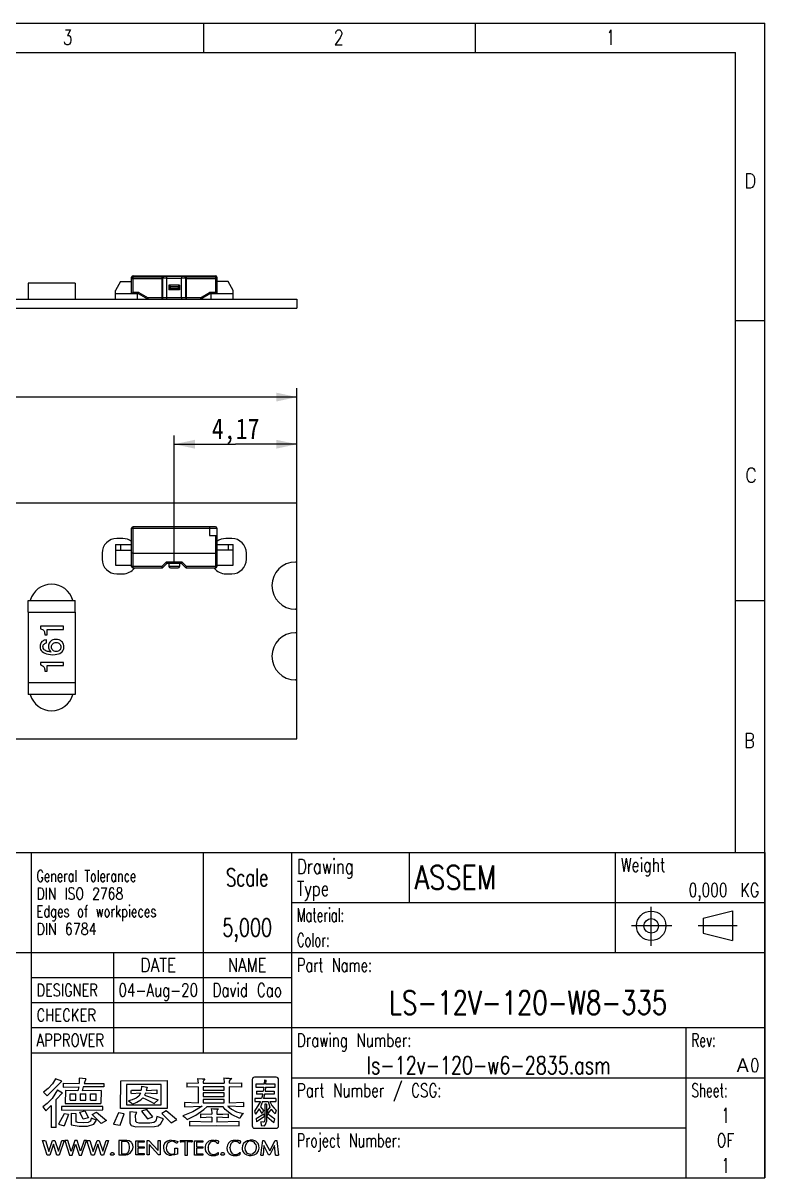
# Model space of a CAD drawing. Extents: x 1.4 to 58, y 1.4 to 40.6.
# Drawn here: x 32.81 to 58, y 1.4 to 40.6 of the extents above; entities that cross this region are included whole.
import ezdxf
from ezdxf.enums import TextEntityAlignment as Align

# ---------------------------------------------------------------- set-up
doc = ezdxf.new("R2010")
doc.units = 0
doc.header["$LTSCALE"] = 3.267
doc.layers.get('0').update_dxf_attribs({"linetype": 'CONTINUOUS'})
for name, color, linetype in [('LED-3352', 7, 'CONTINUOUS'), ('LS-12V-120-W8-3354', 7, 'CONTINUOUS'), ('LS-12V-120-W8-3359', 7, 'CONTINUOUS'), ('LS-12V-120-W8-335_PADS2', 7, 'CONTINUOUS'), ('LS-12V-120-W8-335_PLATE2', 7, 'CONTINUOUS'), ('RES_1206_012', 7, 'CONTINUOUS'), ('RES_1206_032', 7, 'CONTINUOUS')]:
    doc.layers.add(name, color=color, linetype=linetype)
doc.styles.get("Standard").update_dxf_attribs({"font": 'SIMHEI.SHX', "width": 0.85})
doc.styles.add('TEXTSTYLE_2', font='TXT.TTF')
doc.styles.add('TEXTSTYLE_4', font='TXT.TTF')
doc.styles.add('TEXTSTYLE_5', font='TXT.TTF')
doc.styles.add('TEXTSTYLE_6', font='TXT.TTF')
doc.styles.add('TEXTSTYLE_8', font='gdt', dxfattribs={"width": 0.55})
doc.dimstyles.get("Standard").update_dxf_attribs({"dimtxt": 2.5, "dimasz": 2.5, "dimexe": 1.25, "dimexo": 0.625, "dimtad": 1, "dimcen": 2.5, "dimazin": 3, "dimtfac": 1, "dimtmove": 0, "dimatfit": 3})

# ---------------------------------------------------------------- blocks, each defined once
blk = doc.blocks.new('SYMBOL_283_BL0', base_point=(37.478, 3.486))
at = {"layer": 'LS-12V-120-W8-3359', "color": 7}
for p, q in [((33.91, 4.761), (33.81, 4.594)), ((34.13, 4.684), (33.91, 4.761)), ((34.718, 4.79), (34.717, 4.603)), ((34.945, 4.759), (34.718, 4.79)), ((34.945, 4.759), (34.882, 4.603)), ((38.731, 4.776), (38.754, 4.615)), ((38.731, 4.776), (38.891, 4.761)), ((38.891, 4.761), (38.985, 4.76)), ((38.943, 4.718), (38.93, 4.678)), ((38.985, 4.76), (38.943, 4.718)), ((39.628, 4.796), (39.642, 4.615)), ((39.628, 4.796), (39.698, 4.788)), ((39.698, 4.788), (39.808, 4.78)), ((39.808, 4.78), (39.894, 4.779)), ((39.827, 4.721), (39.813, 4.682)), ((39.894, 4.779), (39.827, 4.721)), ((40.59, 4.737), (40.59, 3.166)), ((41.404, 4.816), (40.67, 4.816)), ((41.008, 4.731), (40.997, 4.582)), ((41.008, 4.731), (41.067, 4.713)), ((41.056, 4.582), (41.067, 4.713)), ((41.483, 3.166), (41.483, 4.737)), ((33.666, 4.438), (33.505, 4.309)), ((33.631, 4.186), (34.13, 4.684)), ((33.81, 4.594), (33.666, 4.438)), ((33.982, 4.39), (33.799, 4.101)), ((33.982, 4.39), (34.152, 4.291)), ((34.174, 4.612), (34.174, 4.485)), ((34.174, 4.612), (34.717, 4.603)), ((34.175, 4.485), (34.7, 4.496)), ((34.245, 4.366), (34.243, 3.924)), ((34.668, 4.355), (34.245, 4.366)), ((34.7, 4.497), (34.668, 4.355)), ((34.849, 4.495), (34.816, 4.354)), ((35.456, 4.365), (34.816, 4.354)), ((35.548, 4.486), (34.849, 4.495)), ((34.882, 4.603), (35.548, 4.608)), ((35.456, 4.365), (35.454, 3.924)), ((35.548, 4.608), (35.548, 4.486)), ((36.123, 3.751), (36.128, 4.699)), ((36.128, 4.699), (37.701, 4.702)), ((36.325, 4.572), (36.325, 3.877)), ((37.499, 4.572), (36.325, 4.572)), ((36.474, 4.364), (36.474, 4.262)), ((36.49, 4.383), (36.817, 4.381)), ((36.826, 4.512), (36.817, 4.381)), ((36.826, 4.512), (37.024, 4.484)), ((37.024, 4.484), (36.99, 4.372)), ((36.99, 4.372), (37.357, 4.384)), ((37.357, 4.384), (37.357, 4.259)), ((37.499, 3.877), (37.499, 4.572)), ((37.701, 4.702), (37.701, 3.751)), ((38.37, 4.632), (38.754, 4.615)), ((38.37, 4.632), (38.37, 4.483)), ((38.755, 4.497), (38.37, 4.483)), ((38.755, 4.497), (38.755, 3.942)), ((38.93, 4.678), (38.929, 4.615)), ((38.929, 4.615), (39.642, 4.615)), ((39.642, 4.497), (38.929, 4.497)), ((38.929, 4.497), (38.929, 4.382)), ((38.929, 4.382), (39.642, 4.382)), ((39.642, 4.382), (39.642, 4.497)), ((39.813, 4.682), (39.813, 4.614)), ((39.813, 4.614), (40.228, 4.631)), ((40.228, 4.482), (39.813, 4.497)), ((39.813, 4.497), (39.813, 3.942)), ((40.228, 4.631), (40.228, 4.482)), ((40.997, 4.582), (40.708, 4.582)), ((40.708, 4.582), (40.708, 4.48)), ((40.708, 4.48), (40.986, 4.48)), ((40.734, 4.347), (40.967, 4.347)), ((40.734, 4.347), (40.734, 4.244)), ((40.986, 4.48), (40.967, 4.347)), ((41.045, 4.48), (41.028, 4.347)), ((41.028, 4.347), (41.341, 4.347)), ((41.045, 4.48), (41.366, 4.48)), ((41.366, 4.582), (41.056, 4.582)), ((41.341, 4.347), (41.341, 4.244)), ((41.366, 4.48), (41.366, 4.582)), ((33.632, 3.931), (33.483, 3.816)), ((33.505, 4.309), (33.631, 4.186)), ((33.799, 4.101), (33.632, 3.931)), ((33.933, 4.059), (34.152, 4.291)), ((33.933, 3.106), (33.933, 4.059)), ((34.243, 3.924), (35.454, 3.924)), ((34.401, 4.251), (34.401, 4.037)), ((34.403, 4.251), (34.602, 4.251)), ((34.403, 4.037), (34.602, 4.037)), ((34.602, 4.037), (34.602, 4.251)), ((34.746, 4.251), (34.746, 4.037)), ((34.746, 4.251), (34.944, 4.251)), ((34.746, 4.037), (34.944, 4.037)), ((34.944, 4.037), (34.944, 4.251)), ((35.092, 4.251), (35.092, 4.037)), ((35.095, 4.251), (35.293, 4.251)), ((35.095, 4.037), (35.293, 4.037)), ((35.293, 4.037), (35.293, 4.251)), ((36.513, 4.05), (36.392, 4.021)), ((36.392, 4.021), (36.47, 3.962)), ((36.47, 3.962), (36.52, 3.907)), ((36.801, 4.272), (36.488, 4.259)), ((36.652, 4.104), (36.513, 4.05)), ((36.52, 3.907), (36.676, 3.968)), ((36.744, 4.177), (36.652, 4.104)), ((36.676, 3.968), (36.805, 4.046)), ((36.801, 4.272), (36.744, 4.177)), ((36.805, 4.046), (36.876, 4.114)), ((36.876, 4.114), (36.977, 4.072)), ((36.964, 4.272), (36.937, 4.206)), ((36.937, 4.206), (37.394, 4.046)), ((37.357, 4.259), (36.964, 4.272)), ((36.977, 4.072), (37.135, 3.995)), ((37.135, 3.995), (37.26, 3.921)), ((37.26, 3.921), (37.394, 4.046)), ((38.755, 3.942), (38.287, 3.959)), ((38.287, 3.959), (38.287, 3.815)), ((39.642, 4.286), (38.929, 4.286)), ((38.929, 4.286), (38.929, 4.161)), ((38.929, 4.161), (39.642, 4.161)), ((39.642, 4.065), (38.929, 4.065)), ((38.929, 4.065), (38.929, 3.943)), ((38.929, 3.943), (39.642, 3.943)), ((39.642, 4.161), (39.642, 4.286)), ((39.642, 3.943), (39.642, 4.065)), ((40.29, 3.959), (39.813, 3.942)), ((40.29, 3.959), (40.29, 3.814)), ((40.871, 3.988), (40.666, 3.67)), ((40.905, 4.091), (40.679, 4.091)), ((40.679, 4.091), (40.679, 3.988)), ((40.679, 3.988), (40.871, 3.988)), ((40.948, 4.244), (40.734, 4.244)), ((40.943, 3.988), (40.867, 3.817)), ((40.948, 4.244), (40.905, 4.091)), ((40.943, 3.988), (41.128, 3.988)), ((41.011, 4.244), (40.974, 4.091)), ((41.396, 4.091), (40.974, 4.091)), ((41.341, 4.244), (41.011, 4.244)), ((41.128, 3.988), (41.193, 3.806)), ((41.189, 3.988), (41.255, 3.856)), ((41.189, 3.988), (41.396, 3.988)), ((41.396, 4.091), (41.396, 3.988)), ((33.483, 3.816), (33.582, 3.675)), ((33.582, 3.675), (33.761, 3.859)), ((33.761, 3.859), (33.761, 3.106)), ((34.199, 3.573), (34.009, 3.221)), ((35.515, 3.827), (34.118, 3.829)), ((34.118, 3.829), (34.118, 3.702)), ((34.118, 3.702), (35.515, 3.705)), ((34.355, 3.551), (34.199, 3.573)), ((34.355, 3.551), (34.201, 3.165)), ((34.441, 3.597), (34.602, 3.587)), ((34.441, 3.597), (34.441, 3.196)), ((34.602, 3.587), (34.602, 3.301)), ((34.734, 3.635), (34.911, 3.676)), ((34.847, 3.389), (34.734, 3.635)), ((34.911, 3.676), (35.032, 3.442)), ((35.161, 3.553), (35.306, 3.636)), ((35.464, 3.244), (35.161, 3.553)), ((35.306, 3.636), (35.639, 3.351)), ((35.515, 3.707), (35.515, 3.827)), ((36.048, 3.611), (35.882, 3.224)), ((36.245, 3.575), (36.048, 3.611)), ((36.107, 3.188), (36.244, 3.573)), ((37.701, 3.751), (36.123, 3.751)), ((36.325, 3.877), (37.499, 3.877)), ((36.435, 3.645), (36.437, 3.253)), ((36.67, 3.624), (36.435, 3.645)), ((36.63, 3.537), (36.67, 3.624)), ((36.636, 3.314), (36.63, 3.537)), ((37.011, 3.722), (36.829, 3.662)), ((36.829, 3.662), (37.03, 3.405)), ((37.218, 3.478), (37.011, 3.722)), ((37.668, 3.678), (37.521, 3.588)), ((37.521, 3.588), (37.84, 3.271)), ((38.023, 3.38), (37.668, 3.678)), ((38.577, 3.642), (38.23, 3.506)), ((38.287, 3.815), (38.889, 3.833)), ((38.379, 3.385), (38.679, 3.534)), ((38.889, 3.833), (38.577, 3.642)), ((38.679, 3.534), (38.951, 3.72)), ((38.83, 3.577), (39.218, 3.563)), ((38.83, 3.577), (38.83, 3.444)), ((38.951, 3.72), (39.052, 3.818)), ((39.603, 3.818), (39.052, 3.818)), ((39.201, 3.755), (39.216, 3.621)), ((39.201, 3.755), (39.276, 3.748)), ((39.216, 3.621), (39.218, 3.563)), ((39.276, 3.748), (39.386, 3.744)), ((39.386, 3.658), (39.385, 3.564)), ((39.385, 3.564), (39.591, 3.568)), ((39.386, 3.744), (39.451, 3.742)), ((39.398, 3.694), (39.386, 3.658)), ((39.451, 3.742), (39.398, 3.694)), ((39.591, 3.568), (39.768, 3.576)), ((39.668, 3.726), (39.603, 3.818)), ((39.885, 3.557), (39.668, 3.726)), ((39.762, 3.833), (39.885, 3.729)), ((40.29, 3.814), (39.762, 3.833)), ((39.768, 3.576), (39.768, 3.444)), ((39.885, 3.729), (40.06, 3.643)), ((40.174, 3.412), (39.885, 3.557)), ((40.06, 3.643), (40.293, 3.585)), ((40.24, 3.536), (40.195, 3.47)), ((40.293, 3.585), (40.24, 3.536)), ((40.666, 3.67), (40.7, 3.561)), ((40.827, 3.739), (40.7, 3.561)), ((40.722, 3.416), (40.981, 3.576)), ((40.933, 3.587), (40.827, 3.739)), ((40.867, 3.817), (40.968, 3.685)), ((40.968, 3.685), (40.933, 3.587)), ((40.981, 3.576), (40.994, 3.47)), ((41.071, 3.908), (41.014, 3.908)), ((41.014, 3.908), (41.014, 3.381)), ((41.071, 3.908), (41.071, 3.314)), ((41.105, 3.578), (41.082, 3.48)), ((41.193, 3.806), (41.098, 3.693)), ((41.098, 3.693), (41.129, 3.598)), ((41.356, 3.397), (41.105, 3.578)), ((41.237, 3.732), (41.129, 3.598)), ((41.237, 3.732), (41.293, 3.656)), ((41.255, 3.856), (41.332, 3.762)), ((41.293, 3.656), (41.372, 3.574)), ((41.332, 3.762), (41.408, 3.701)), ((41.408, 3.701), (41.372, 3.574)), ((34.013, 3.22), (34.201, 3.165)), ((34.441, 3.196), (34.711, 3.154)), ((34.671, 3.276), (34.602, 3.301)), ((34.847, 3.269), (34.671, 3.276)), ((34.711, 3.154), (35.001, 3.158)), ((35.032, 3.442), (34.847, 3.389)), ((35.022, 3.279), (34.847, 3.269)), ((35.001, 3.158), (35.216, 3.224)), ((35.102, 3.33), (35.022, 3.279)), ((35.123, 3.429), (35.102, 3.33)), ((35.298, 3.36), (35.123, 3.429)), ((35.216, 3.224), (35.298, 3.36)), ((35.639, 3.351), (35.464, 3.244)), ((35.882, 3.224), (36.107, 3.188)), ((36.437, 3.253), (36.479, 3.179)), ((36.479, 3.179), (36.633, 3.138)), ((36.633, 3.138), (37.276, 3.14)), ((36.667, 3.278), (36.636, 3.314)), ((36.754, 3.262), (36.667, 3.278)), ((37.108, 3.261), (36.754, 3.262)), ((37.03, 3.405), (37.218, 3.478)), ((37.245, 3.28), (37.108, 3.261)), ((37.301, 3.317), (37.245, 3.28)), ((37.276, 3.14), (37.398, 3.168)), ((37.328, 3.373), (37.301, 3.317)), ((37.352, 3.489), (37.328, 3.373)), ((37.575, 3.406), (37.355, 3.488)), ((37.398, 3.168), (37.492, 3.244)), ((37.492, 3.244), (37.575, 3.406)), ((37.84, 3.271), (38.029, 3.383)), ((38.23, 3.506), (38.301, 3.467)), ((38.301, 3.467), (38.378, 3.385)), ((39.218, 3.296), (38.464, 3.311)), ((38.464, 3.311), (38.464, 3.165)), ((38.464, 3.165), (39.37, 3.179)), ((39.218, 3.459), (38.83, 3.444)), ((39.218, 3.459), (39.218, 3.296)), ((39.37, 3.179), (40.146, 3.165)), ((39.768, 3.444), (39.385, 3.458)), ((39.385, 3.458), (39.385, 3.296)), ((40.146, 3.311), (39.385, 3.296)), ((40.146, 3.165), (40.146, 3.311)), ((40.195, 3.47), (40.174, 3.412)), ((40.722, 3.416), (40.74, 3.302)), ((40.994, 3.47), (40.74, 3.302)), ((40.973, 3.295), (40.883, 3.307)), ((40.883, 3.307), (40.892, 3.175)), ((40.892, 3.175), (41.004, 3.172)), ((40.996, 3.306), (40.973, 3.295)), ((41.009, 3.33), (40.996, 3.306)), ((41.004, 3.172), (41.047, 3.216)), ((41.014, 3.381), (41.009, 3.33)), ((41.047, 3.216), (41.071, 3.314)), ((41.082, 3.48), (41.329, 3.277)), ((41.329, 3.277), (41.356, 3.397)), ((33.933, 3.106), (33.761, 3.106)), ((40.67, 3.086), (41.404, 3.086)), ((33.473, 2.67), (33.561, 2.669)), ((33.632, 2.174), (33.473, 2.67)), ((33.576, 2.669), (33.688, 2.298)), ((33.688, 2.298), (33.814, 2.67)), ((33.841, 2.54), (33.718, 2.174)), ((33.814, 2.67), (33.889, 2.669)), ((33.957, 2.174), (33.841, 2.54)), ((33.889, 2.669), (34.011, 2.303)), ((34.011, 2.303), (34.129, 2.67)), ((34.208, 2.669), (34.037, 2.174)), ((34.129, 2.67), (34.208, 2.669)), ((34.226, 2.67), (34.385, 2.174)), ((34.328, 2.669), (34.226, 2.67)), ((34.441, 2.298), (34.328, 2.669)), ((34.567, 2.669), (34.441, 2.298)), ((34.471, 2.174), (34.593, 2.54)), ((34.642, 2.669), (34.567, 2.669)), ((34.593, 2.54), (34.71, 2.174)), ((34.764, 2.303), (34.642, 2.669)), ((34.881, 2.67), (34.764, 2.303)), ((34.79, 2.174), (34.961, 2.669)), ((34.961, 2.669), (34.881, 2.67)), ((34.978, 2.67), (35.081, 2.669)), ((35.138, 2.174), (34.978, 2.67)), ((35.081, 2.669), (35.193, 2.298)), ((35.193, 2.298), (35.32, 2.67)), ((35.346, 2.54), (35.224, 2.174)), ((35.32, 2.67), (35.395, 2.669)), ((35.463, 2.174), (35.346, 2.54)), ((35.395, 2.669), (35.517, 2.303)), ((35.517, 2.303), (35.634, 2.67)), ((35.714, 2.669), (35.543, 2.174)), ((35.634, 2.67), (35.714, 2.669)), ((36.333, 2.67), (36.062, 2.669)), ((36.062, 2.669), (36.062, 2.181)), ((36.157, 2.634), (36.157, 2.214)), ((36.25, 2.633), (36.157, 2.633)), ((36.341, 2.619), (36.25, 2.633)), ((36.41, 2.654), (36.333, 2.67)), ((36.385, 2.589), (36.341, 2.619)), ((36.411, 2.532), (36.385, 2.589)), ((36.486, 2.599), (36.41, 2.654)), ((36.426, 2.462), (36.411, 2.532)), ((36.415, 2.329), (36.428, 2.425)), ((36.428, 2.425), (36.426, 2.462)), ((36.486, 2.599), (36.522, 2.526)), ((36.534, 2.442), (36.516, 2.339)), ((36.522, 2.526), (36.534, 2.442)), ((36.635, 2.663), (36.918, 2.663)), ((36.635, 2.181), (36.635, 2.663)), ((36.918, 2.617), (36.707, 2.617)), ((36.707, 2.617), (36.707, 2.458)), ((36.707, 2.458), (36.918, 2.458)), ((36.918, 2.413), (36.707, 2.413)), ((36.707, 2.413), (36.707, 2.224)), ((36.918, 2.663), (36.918, 2.617)), ((36.918, 2.458), (36.918, 2.413)), ((37.023, 2.181), (37.023, 2.669)), ((37.023, 2.669), (37.085, 2.669)), ((37.085, 2.669), (37.395, 2.328)), ((37.412, 2.181), (37.095, 2.532)), ((37.095, 2.532), (37.095, 2.181)), ((37.395, 2.328), (37.395, 2.669)), ((37.395, 2.669), (37.467, 2.669)), ((37.467, 2.669), (37.467, 2.181)), ((37.581, 2.484), (37.573, 2.414)), ((37.573, 2.414), (37.601, 2.292)), ((37.628, 2.585), (37.581, 2.484)), ((37.711, 2.648), (37.628, 2.585)), ((37.676, 2.47), (37.673, 2.422)), ((37.673, 2.422), (37.682, 2.35)), ((37.689, 2.52), (37.676, 2.47)), ((37.717, 2.57), (37.689, 2.52)), ((37.782, 2.67), (37.711, 2.648)), ((37.77, 2.615), (37.717, 2.57)), ((37.85, 2.643), (37.77, 2.615)), ((37.838, 2.678), (37.782, 2.67)), ((37.838, 2.678), (37.947, 2.673)), ((37.912, 2.637), (37.85, 2.643)), ((38.014, 2.575), (37.912, 2.637)), ((37.947, 2.673), (38.062, 2.634)), ((37.967, 2.224), (37.967, 2.408)), ((37.967, 2.408), (38.056, 2.408)), ((38.039, 2.575), (38.014, 2.575)), ((38.062, 2.634), (38.039, 2.575)), ((38.056, 2.408), (38.055, 2.202)), ((38.146, 2.674), (38.556, 2.675)), ((38.146, 2.674), (38.146, 2.623)), ((38.146, 2.623), (38.175, 2.623)), ((38.175, 2.623), (38.305, 2.639)), ((38.305, 2.639), (38.305, 2.174)), ((38.397, 2.174), (38.397, 2.639)), ((38.397, 2.639), (38.527, 2.623)), ((38.527, 2.623), (38.556, 2.623)), ((38.556, 2.675), (38.555, 2.626)), ((38.631, 2.656), (38.914, 2.656)), ((38.631, 2.174), (38.631, 2.656)), ((38.914, 2.61), (38.703, 2.61)), ((38.703, 2.61), (38.703, 2.451)), ((38.703, 2.451), (38.914, 2.451)), ((38.914, 2.406), (38.703, 2.406)), ((38.703, 2.406), (38.703, 2.217)), ((38.914, 2.656), (38.914, 2.61)), ((38.914, 2.451), (38.914, 2.406)), ((38.99, 2.419), (38.99, 2.418)), ((39.093, 2.418), (39.093, 2.427)), ((39.287, 2.675), (39.258, 2.674)), ((39.272, 2.644), (39.276, 2.644)), ((39.276, 2.644), (39.284, 2.643)), ((39.284, 2.643), (39.292, 2.642)), ((39.292, 2.642), (39.322, 2.635)), ((39.347, 2.671), (39.316, 2.673)), ((39.377, 2.668), (39.347, 2.671)), ((39.379, 2.606), (39.406, 2.584)), ((39.406, 2.584), (39.441, 2.584)), ((39.441, 2.584), (39.458, 2.64)), ((39.732, 2.419), (39.732, 2.418)), ((39.835, 2.418), (39.835, 2.427)), ((40.029, 2.675), (40, 2.674)), ((40.014, 2.644), (40.018, 2.644)), ((40.018, 2.644), (40.026, 2.643)), ((40.026, 2.643), (40.034, 2.642)), ((40.034, 2.642), (40.064, 2.635)), ((40.089, 2.671), (40.057, 2.673)), ((40.119, 2.668), (40.089, 2.671)), ((40.121, 2.606), (40.148, 2.584)), ((40.148, 2.584), (40.183, 2.584)), ((40.183, 2.584), (40.2, 2.64)), ((40.255, 2.494), (40.245, 2.418)), ((40.245, 2.418), (40.248, 2.372)), ((40.248, 2.372), (40.26, 2.322)), ((40.294, 2.575), (40.255, 2.494)), ((40.298, 2.579), (40.358, 2.641)), ((40.348, 2.423), (40.372, 2.522)), ((40.363, 2.324), (40.348, 2.423)), ((40.358, 2.641), (40.435, 2.675)), ((40.372, 2.522), (40.422, 2.605)), ((40.472, 2.642), (40.422, 2.605)), ((40.435, 2.675), (40.513, 2.686)), ((40.533, 2.656), (40.472, 2.642)), ((40.611, 2.681), (40.513, 2.686)), ((40.533, 2.656), (40.61, 2.637)), ((40.652, 2.609), (40.61, 2.637)), ((40.713, 2.649), (40.611, 2.681)), ((40.691, 2.562), (40.652, 2.609)), ((40.691, 2.562), (40.71, 2.521)), ((40.724, 2.423), (40.704, 2.324)), ((40.71, 2.521), (40.722, 2.473)), ((40.713, 2.649), (40.76, 2.606)), ((40.722, 2.473), (40.724, 2.423)), ((40.76, 2.606), (40.788, 2.569)), ((40.818, 2.496), (40.788, 2.569)), ((40.808, 2.315), (40.827, 2.408)), ((40.827, 2.408), (40.818, 2.496)), ((40.878, 2.174), (40.947, 2.675)), ((40.947, 2.675), (40.998, 2.675)), ((40.988, 2.496), (40.959, 2.174)), ((41.146, 2.185), (40.988, 2.496)), ((40.998, 2.675), (41.184, 2.321)), ((41.184, 2.321), (41.374, 2.675)), ((41.35, 2.502), (41.187, 2.185)), ((41.38, 2.174), (41.35, 2.502)), ((41.374, 2.675), (41.426, 2.675)), ((41.426, 2.675), (41.483, 2.174)), ((33.718, 2.174), (33.632, 2.174)), ((34.037, 2.174), (33.957, 2.174)), ((34.385, 2.174), (34.471, 2.174)), ((34.71, 2.174), (34.79, 2.174)), ((35.224, 2.174), (35.138, 2.174)), ((35.543, 2.174), (35.463, 2.174)), ((35.783, 2.206), (35.791, 2.239)), ((35.798, 2.177), (35.783, 2.206)), ((35.791, 2.239), (35.826, 2.258)), ((35.826, 2.168), (35.798, 2.177)), ((35.826, 2.258), (35.859, 2.259)), ((35.873, 2.171), (35.826, 2.168)), ((35.859, 2.259), (35.889, 2.244)), ((35.898, 2.192), (35.873, 2.171)), ((35.889, 2.244), (35.902, 2.221)), ((35.902, 2.221), (35.898, 2.192)), ((36.062, 2.181), (36.296, 2.181)), ((36.157, 2.214), (36.234, 2.214)), ((36.234, 2.214), (36.312, 2.221)), ((36.302, 2.181), (36.367, 2.191)), ((36.312, 2.221), (36.372, 2.254)), ((36.367, 2.191), (36.451, 2.24)), ((36.372, 2.254), (36.415, 2.329)), ((36.451, 2.24), (36.516, 2.339)), ((36.918, 2.181), (36.635, 2.181)), ((36.707, 2.224), (36.918, 2.224)), ((36.918, 2.224), (36.918, 2.181)), ((37.095, 2.181), (37.023, 2.181)), ((37.467, 2.181), (37.412, 2.181)), ((37.601, 2.292), (37.669, 2.214)), ((37.669, 2.214), (37.766, 2.175)), ((37.682, 2.35), (37.704, 2.296)), ((37.704, 2.296), (37.746, 2.243)), ((37.808, 2.207), (37.746, 2.243)), ((37.766, 2.175), (37.845, 2.17)), ((37.866, 2.196), (37.808, 2.207)), ((37.96, 2.179), (37.845, 2.17)), ((37.919, 2.203), (37.866, 2.196)), ((37.919, 2.203), (37.967, 2.224)), ((38.055, 2.202), (37.96, 2.179)), ((38.305, 2.174), (38.397, 2.174)), ((38.914, 2.174), (38.631, 2.174)), ((38.703, 2.217), (38.914, 2.217)), ((38.914, 2.217), (38.914, 2.174)), ((39.25, 2.156), (39.279, 2.156)), ((39.279, 2.156), (39.299, 2.157)), ((39.299, 2.157), (39.319, 2.159)), ((39.319, 2.159), (39.339, 2.163)), ((39.339, 2.163), (39.36, 2.167)), ((39.36, 2.167), (39.365, 2.169)), ((39.365, 2.169), (39.371, 2.17)), ((39.371, 2.17), (39.401, 2.18)), ((39.401, 2.18), (39.411, 2.185)), ((39.411, 2.185), (39.421, 2.19)), ((39.447, 2.247), (39.418, 2.246)), ((39.421, 2.19), (39.431, 2.196)), ((39.431, 2.196), (39.441, 2.202)), ((39.441, 2.202), (39.447, 2.247)), ((39.528, 2.198), (39.531, 2.23)), ((39.541, 2.177), (39.528, 2.198)), ((39.531, 2.23), (39.547, 2.251)), ((39.57, 2.168), (39.541, 2.177)), ((39.547, 2.251), (39.57, 2.258)), ((39.57, 2.258), (39.602, 2.259)), ((39.601, 2.168), (39.57, 2.168)), ((39.616, 2.171), (39.601, 2.168)), ((39.602, 2.259), (39.626, 2.25)), ((39.636, 2.185), (39.616, 2.171)), ((39.626, 2.25), (39.643, 2.23)), ((39.646, 2.212), (39.636, 2.185)), ((39.643, 2.23), (39.646, 2.212)), ((39.992, 2.156), (40.021, 2.156)), ((40.021, 2.156), (40.041, 2.157)), ((40.041, 2.157), (40.061, 2.159)), ((40.061, 2.159), (40.081, 2.163)), ((40.081, 2.163), (40.102, 2.167)), ((40.102, 2.167), (40.107, 2.169)), ((40.107, 2.169), (40.113, 2.17)), ((40.113, 2.17), (40.143, 2.18)), ((40.143, 2.18), (40.153, 2.185)), ((40.153, 2.185), (40.163, 2.19)), ((40.188, 2.247), (40.16, 2.246)), ((40.163, 2.19), (40.173, 2.196)), ((40.173, 2.196), (40.183, 2.202)), ((40.183, 2.202), (40.188, 2.247)), ((40.26, 2.322), (40.305, 2.248)), ((40.305, 2.248), (40.335, 2.222)), ((40.335, 2.222), (40.402, 2.183)), ((40.363, 2.324), (40.38, 2.285)), ((40.433, 2.226), (40.38, 2.285)), ((40.402, 2.183), (40.485, 2.163)), ((40.537, 2.19), (40.433, 2.226)), ((40.485, 2.163), (40.556, 2.162)), ((40.605, 2.208), (40.537, 2.19)), ((40.556, 2.162), (40.654, 2.179)), ((40.686, 2.285), (40.605, 2.208)), ((40.654, 2.179), (40.701, 2.201)), ((40.704, 2.324), (40.686, 2.285)), ((40.701, 2.201), (40.744, 2.23)), ((40.744, 2.23), (40.808, 2.315)), ((40.878, 2.174), (40.959, 2.174)), ((41.187, 2.185), (41.146, 2.185)), ((41.38, 2.174), (41.483, 2.174))]:
    blk.add_line(p, q, dxfattribs=at)
for centre, radius, start, end in [((40.67, 4.737), 0.0799, 90, 180), ((41.404, 4.737), 0.0799, 0, 90), ((40.67, 3.166), 0.0799, 180, 270), ((41.404, 3.166), 0.0799, 270, 360), ((39.24, 2.421), 0.25, 158.0467, 180.3952), ((39.282, 2.413), 0.293, 179.1046, 200.8922), ((39.26, 2.41), 0.273, 136.7287, 157.5392), ((39.23, 2.439), 0.232, 111.1471, 136.841), ((39.349, 2.431), 0.256, 160.119, 180.9693), ((39.442, 2.42), 0.349, 180.1894, 197.9684), ((39.29, 2.45), 0.194, 135.1351, 159.4747), ((39.253, 2.37), 0.304, 89.1542, 110.4525), ((39.291, 2.452), 0.194, 95.5685, 135.5687), ((39.297, 2.743), 0.0691, 260.9564, 273.018), ((39.312, 2.748), 0.075, 261.6919, 272.7717), ((39.258, 2.437), 0.207, 63.4314, 72.1964), ((39.257, 2.435), 0.209, 54.3712, 63.3981), ((39.337, 2.406), 0.265, 68.5873, 81.3424), ((39.369, 2.497), 0.168, 58.0891, 67.5455), ((39.982, 2.421), 0.25, 158.0467, 180.3952), ((40.024, 2.413), 0.293, 179.1046, 200.8922), ((40.002, 2.41), 0.273, 136.7287, 157.5392), ((39.972, 2.439), 0.232, 111.1471, 136.841), ((40.091, 2.431), 0.256, 160.119, 180.9693), ((40.184, 2.42), 0.349, 180.1894, 197.9684), ((40.032, 2.45), 0.194, 135.1351, 159.4747), ((39.995, 2.37), 0.304, 89.1542, 110.4525), ((40.033, 2.452), 0.194, 95.5685, 135.5687), ((40.039, 2.743), 0.0691, 260.9564, 273.018), ((40.054, 2.748), 0.075, 261.6919, 272.7717), ((40, 2.437), 0.208, 54.329, 72.1869), ((40.079, 2.406), 0.265, 68.5873, 81.3424), ((40.111, 2.497), 0.168, 58.0891, 67.5455), ((39.236, 2.405), 0.246, 202.8963, 250.0701), ((39.258, 2.36), 0.155, 197.9155, 229.0523), ((39.248, 2.441), 0.285, 250.2982, 270.5014), ((39.302, 2.411), 0.223, 229.1447, 246.9842), ((39.291, 2.389), 0.198, 247.3414, 266.3689), ((39.259, 2.453), 0.263, 274.3561, 282.4978), ((39.267, 2.417), 0.226, 282.3564, 291.9904), ((39.267, 2.431), 0.239, 290.9261, 300.3826), ((39.28, 2.41), 0.214, 300.1226, 310.0864), ((39.978, 2.405), 0.246, 202.8963, 250.0701), ((40, 2.36), 0.155, 197.9155, 229.0523), ((39.99, 2.441), 0.285, 250.2982, 270.5014), ((40.044, 2.411), 0.223, 229.1447, 246.9842), ((40.033, 2.389), 0.198, 247.3414, 266.3689), ((40.001, 2.453), 0.263, 274.3561, 282.4978), ((40.009, 2.417), 0.226, 282.3564, 291.9904), ((40.008, 2.431), 0.239, 290.9261, 300.3826), ((40.022, 2.41), 0.214, 300.1226, 310.0864)]:
    blk.add_arc(centre, radius, start, end, dxfattribs=at)
blk = doc.blocks.new('_FILLED')
at = {"color": 0, "linetype": 'BYBLOCK'}
blk.add_solid([(0, 0), (-1, 0.214), (-1, -0.214)], dxfattribs=at)
blk = doc.blocks.new('*D1')
at = {"layer": 'LS-12V-120-W8-3354', "color": 3}
for p, q in [((17.11, 24.505), (17.11, 28.205)), ((17.11, 27.905), (29.61, 27.905)), ((42.11, 27.905), (29.61, 27.905)), ((42.11, 24.505), (42.11, 28.205))]:
    blk.add_line(p, q, dxfattribs=at)
at = {"layer": 'LS-12V-120-W8-3354', "color": 3, "xscale": 0.7, "yscale": 0.7, "zscale": 0.7, "rotation": 180}
blk.add_blockref('_FILLED', (17.11, 27.905), dxfattribs=at)
at = {"layer": 'LS-12V-120-W8-3354', "color": 3, "xscale": 0.7, "yscale": 0.7, "zscale": 0.7}
blk.add_blockref('_FILLED', (42.11, 27.905), dxfattribs=at)
at = {"layer": 'LS-12V-120-W8-3354', "color": 3, "width": 0.85}
blk.add_text('25', height=0.7, dxfattribs=at).set_placement((29.61, 28.08), align=Align.CENTER)
blk = doc.blocks.new('*D3')
at = {"layer": 'LS-12V-120-W8-3354', "color": 7}
for p, q in [((37.944, 22.255), (37.944, 26.605)), ((37.944, 26.305), (40.027, 26.305)), ((42.11, 26.305), (40.027, 26.305)), ((42.11, 23.505), (42.11, 26.605))]:
    blk.add_line(p, q, dxfattribs=at)
at = {"layer": 'LS-12V-120-W8-3354', "color": 7, "xscale": 0.7, "yscale": 0.7, "zscale": 0.7, "rotation": 180}
blk.add_blockref('_FILLED', (37.944, 26.305), dxfattribs=at)
at = {"layer": 'LS-12V-120-W8-3354', "color": 7, "xscale": 0.7, "yscale": 0.7, "zscale": 0.7}
blk.add_blockref('_FILLED', (42.11, 26.305), dxfattribs=at)
at = {"layer": 'LS-12V-120-W8-3354', "color": 7, "width": 0.85}
blk.add_text('4,17', height=0.7, dxfattribs=at).set_placement((40.027, 26.48), align=Align.CENTER)

msp = doc.modelspace()

# ---------------------------------------------------------------- linework, layer by layer
at = {"layer": 'LED-3352', "color": 7}
for p, q in [((36.117, 31.825), (35.944, 31.525)), ((36.117, 31.825), (36.494, 31.825)), ((36.494, 31.405), (36.494, 31.975)), ((36.494, 31.93), (37.558, 31.93)), ((36.544, 32.025), (39.344, 32.025)), ((36.544, 31.455), (36.544, 32.025)), ((37.523, 31.98), (36.544, 31.98)), ((37.523, 31.98), (37.673, 31.995)), ((37.523, 31.98), (37.523, 31.225)), ((37.694, 31.943), (37.558, 31.93)), ((37.558, 31.275), (37.558, 31.93)), ((38.214, 31.995), (37.673, 31.995)), ((37.694, 31.945), (38.194, 31.945)), ((37.694, 31.275), (37.694, 31.943)), ((38.329, 31.93), (38.194, 31.943)), ((38.194, 31.275), (38.194, 31.943)), ((38.214, 31.995), (38.364, 31.98)), ((38.329, 31.93), (39.394, 31.93)), ((38.329, 31.93), (38.329, 31.275)), ((39.344, 31.98), (38.364, 31.98)), ((38.364, 31.225), (38.364, 31.98)), ((39.344, 32.025), (39.344, 31.455)), ((39.394, 31.975), (39.394, 31.405)), ((39.77, 31.825), (39.394, 31.825)), ((39.944, 31.525), (39.77, 31.825)), ((35.944, 31.225), (35.944, 31.525)), ((35.944, 31.425), (36.494, 31.425)), ((36.544, 31.455), (36.494, 31.405)), ((36.732, 31.405), (36.494, 31.405)), ((36.745, 31.455), (36.544, 31.455)), ((36.694, 31.225), (36.694, 31.405)), ((36.745, 31.455), (36.732, 31.405)), ((37.044, 31.225), (36.732, 31.405)), ((36.745, 31.455), (37.057, 31.275)), ((38.124, 31.705), (37.764, 31.705)), ((37.764, 31.705), (37.814, 31.655)), ((37.764, 31.705), (37.764, 31.545)), ((37.814, 31.595), (37.764, 31.545)), ((38.124, 31.545), (37.764, 31.545)), ((37.814, 31.655), (38.074, 31.655)), ((37.814, 31.595), (37.814, 31.655)), ((38.074, 31.595), (37.814, 31.595)), ((38.124, 31.705), (38.074, 31.655)), ((38.074, 31.655), (38.074, 31.595)), ((38.074, 31.595), (38.124, 31.545)), ((38.124, 31.705), (38.124, 31.545)), ((38.83, 31.275), (39.142, 31.455)), ((39.155, 31.405), (38.844, 31.225)), ((39.344, 31.455), (39.142, 31.455)), ((39.155, 31.405), (39.142, 31.455)), ((39.394, 31.405), (39.155, 31.405)), ((39.194, 31.225), (39.194, 31.405)), ((39.344, 31.455), (39.394, 31.405)), ((39.394, 31.425), (39.944, 31.425)), ((39.944, 31.225), (39.944, 31.525)), ((37.057, 31.275), (37.044, 31.225)), ((38.83, 31.275), (37.057, 31.275)), ((38.844, 31.225), (38.83, 31.275)), ((36.494, 23.455), (39.394, 23.455)), ((36.494, 22.155), (36.494, 23.455)), ((39.344, 23.505), (36.544, 23.505)), ((36.544, 22.105), (36.544, 23.505)), ((39.144, 23.455), (39.144, 23.205)), ((39.144, 23.205), (39.394, 23.205)), ((39.344, 23.205), (39.344, 22.105)), ((39.394, 23.455), (39.394, 22.155)), ((35.944, 22.905), (36.494, 22.905)), ((35.944, 22.905), (35.944, 22.205)), ((36.117, 22.905), (36.117, 22.705)), ((39.394, 22.905), (39.944, 22.905)), ((39.77, 22.905), (39.77, 22.705)), ((39.944, 22.205), (39.944, 22.905)), ((35.944, 22.705), (36.494, 22.705)), ((36.544, 22.605), (39.344, 22.605)), ((39.944, 22.705), (39.394, 22.705)), ((35.944, 22.205), (36.494, 22.205)), ((37.523, 22.15), (36.544, 22.15)), ((36.544, 22.105), (37.523, 22.105)), ((37.523, 22.15), (37.673, 22.3)), ((37.523, 22.15), (37.523, 22.105)), ((37.694, 22.255), (37.558, 22.12)), ((38.214, 22.3), (37.673, 22.3)), ((38.194, 22.255), (37.694, 22.255)), ((37.764, 22.255), (37.764, 22.155)), ((38.124, 22.155), (37.764, 22.155)), ((37.814, 22.105), (38.074, 22.105)), ((38.124, 22.255), (38.124, 22.155)), ((38.329, 22.12), (38.194, 22.255)), ((38.214, 22.3), (38.364, 22.15)), ((39.344, 22.15), (38.364, 22.15)), ((38.364, 22.105), (38.364, 22.15)), ((38.364, 22.105), (39.344, 22.105)), ((39.394, 22.205), (39.944, 22.205))]:
    msp.add_line(p, q, dxfattribs=at)
for points in [[(36.544, 31.98), (36.528, 31.977), (36.514, 31.97), (36.503, 31.959), (36.496, 31.945), (36.494, 31.93)], [(37.558, 31.93), (37.556, 31.945), (37.551, 31.958), (37.543, 31.969), (37.533, 31.976), (37.523, 31.98)], [(37.694, 31.945), (37.692, 31.959), (37.689, 31.972), (37.685, 31.983), (37.679, 31.991), (37.673, 31.995)], [(37.694, 31.943), (37.694, 31.944), (37.694, 31.944), (37.694, 31.945)], [(38.194, 31.945), (38.195, 31.959), (38.198, 31.972), (38.203, 31.983), (38.208, 31.991), (38.214, 31.995)], [(38.194, 31.945), (38.194, 31.944), (38.194, 31.944), (38.194, 31.943)], [(38.364, 31.98), (38.354, 31.976), (38.344, 31.969), (38.337, 31.958), (38.331, 31.945), (38.329, 31.93)], [(39.394, 31.93), (39.391, 31.945), (39.384, 31.959), (39.373, 31.97), (39.359, 31.977), (39.344, 31.98)], [(37.523, 31.225), (37.534, 31.228), (37.544, 31.235), (37.552, 31.246), (37.557, 31.26), (37.558, 31.275)], [(37.673, 31.225), (37.68, 31.228), (37.685, 31.235), (37.69, 31.246), (37.693, 31.26), (37.694, 31.275)], [(38.214, 31.225), (38.208, 31.228), (38.202, 31.235), (38.197, 31.246), (38.195, 31.26), (38.194, 31.275)], [(38.329, 31.275), (38.331, 31.26), (38.336, 31.246), (38.344, 31.235), (38.353, 31.228), (38.364, 31.225)], [(39.123, 23.505), (39.13, 23.503), (39.135, 23.495), (39.14, 23.484), (39.143, 23.47), (39.144, 23.455)], [(36.544, 22.605), (36.528, 22.605), (36.514, 22.606), (36.503, 22.606), (36.496, 22.607), (36.494, 22.608)], [(39.344, 22.605), (39.359, 22.605), (39.373, 22.606), (39.384, 22.606), (39.391, 22.607), (39.394, 22.608)], [(36.544, 22.15), (36.528, 22.15), (36.514, 22.151), (36.503, 22.152), (36.496, 22.154), (36.494, 22.155)], [(37.558, 22.12), (37.556, 22.121), (37.551, 22.125), (37.543, 22.131), (37.533, 22.14), (37.523, 22.15)], [(37.694, 22.255), (37.692, 22.257), (37.689, 22.263), (37.685, 22.273), (37.679, 22.285), (37.673, 22.3)], [(38.194, 22.255), (38.195, 22.257), (38.198, 22.263), (38.203, 22.273), (38.208, 22.285), (38.214, 22.3)], [(38.364, 22.15), (38.354, 22.14), (38.344, 22.131), (38.337, 22.125), (38.331, 22.121), (38.329, 22.12)], [(39.394, 22.155), (39.391, 22.154), (39.384, 22.152), (39.373, 22.151), (39.359, 22.15), (39.344, 22.15)]]:
    msp.add_lwpolyline(points, dxfattribs=at)
for centre, start, end in [((36.544, 31.975), 90, 180), ((39.344, 31.975), 0, 90), ((36.544, 23.455), 90, 180), ((39.344, 23.455), 0, 90), ((36.544, 22.155), 180, 270), ((37.523, 22.155), 270, 315), ((37.814, 22.155), 180, 270), ((38.074, 22.155), 270, 360), ((38.364, 22.155), 225, 270), ((39.344, 22.155), 270, 360)]:
    msp.add_arc(centre, 0.05, start, end, dxfattribs=at)
at = {"layer": 'LS-12V-120-W8-3359', "color": 7}
for p, q in [((1.4, 40.6), (58, 40.6)), ((38.933, 40.6), (38.933, 39.6)), ((48.167, 39.6), (48.167, 40.6)), ((58, 1.4), (58, 40.6)), ((2.4, 39.6), (57, 39.6)), ((57, 12.45), (57, 39.6)), ((57, 30.5), (58, 30.5)), ((57, 21), (58, 21)), ((1.4, 1.4), (58, 1.4))]:
    msp.add_line(p, q, dxfattribs=at)
at = {"layer": 'LS-12V-120-W8-3359', "color": 3}
for p, q in [((20.56, 12.45), (58, 12.45)), ((33.08, 12.45), (33.08, 1.4)), ((38.92, 12.45), (38.92, 5.65)), ((41.92, 12.45), (41.92, 1.4)), ((45.92, 12.45), (45.92, 10.75)), ((52.92, 12.45), (52.92, 9.05)), ((58, 12.45), (58, 1.4)), ((41.92, 10.75), (58, 10.75)), ((54.143, 9.283), (54.14, 10.596)), ((55.899, 10.212), (56.899, 10.462)), ((55.899, 10.212), (55.899, 9.712)), ((56.899, 10.462), (56.899, 9.462)), ((54.843, 9.955), (53.473, 9.955)), ((57.06, 9.955), (55.73, 9.955)), ((55.899, 9.712), (56.899, 9.462)), ((20.56, 9.05), (58, 9.05)), ((35.88, 9.05), (35.88, 5.65)), ((33.08, 8.2), (41.92, 8.2)), ((33.08, 7.35), (41.92, 7.35)), ((33.08, 6.5), (58, 6.5)), ((55.32, 6.5), (55.32, 1.4)), ((33.08, 5.65), (41.92, 5.65)), ((41.92, 4.8), (58, 4.8)), ((41.92, 3.1), (55.32, 3.1)), ((20.56, 1.4), (58, 1.4))]:
    msp.add_line(p, q, dxfattribs=at)
for radius in [0.5, 0.25]:
    msp.add_circle((54.139, 9.955), radius, dxfattribs=at)
at = {"layer": 'LS-12V-120-W8-335_PADS2', "color": 7}
for p, q in [((36.194, 23.105), (35.994, 23.105)), ((39.894, 23.105), (39.694, 23.105)), ((35.494, 22.605), (35.494, 22.405)), ((40.394, 22.405), (40.394, 22.605)), ((42.11, 22.305), (42.06, 22.305)), ((42.11, 20.705), (42.11, 22.305)), ((35.994, 21.905), (36.194, 21.905)), ((39.694, 21.905), (39.894, 21.905)), ((42.06, 20.705), (42.11, 20.705)), ((42.11, 19.905), (42.06, 19.905)), ((42.11, 18.305), (42.11, 19.905)), ((42.06, 18.305), (42.11, 18.305))]:
    msp.add_line(p, q, dxfattribs=at)
for centre, radius, start, end in [((35.994, 22.605), 0.5, 90, 180), ((36.194, 22.605), 0.5, 53.0199, 90), ((39.694, 22.605), 0.5, 90, 126.9801), ((39.894, 22.605), 0.5, 0, 90), ((35.994, 22.405), 0.5, 180, 270), ((39.894, 22.405), 0.5, 270, 360), ((36.194, 22.405), 0.5, 270, 323.0199), ((39.694, 22.405), 0.5, 216.9801, 270), ((42.06, 21.505), 0.8, 90, 270), ((33.777, 20.805), 0.75, 15.483, 164.517), ((42.06, 19.105), 0.8, 90, 270), ((33.777, 18.005), 0.75, 195.5011, 344.4989)]:
    msp.add_arc(centre, radius, start, end, dxfattribs=at)
at = {"layer": 'LS-12V-120-W8-335_PLATE2', "color": 7}
for p, q in [((17.11, 31.225), (42.11, 31.225)), ((42.11, 31.225), (42.11, 30.925)), ((17.11, 30.925), (42.11, 30.925)), ((42.11, 24.305), (17.11, 24.305)), ((42.11, 22.305), (42.11, 24.305)), ((36.194, 23.105), (35.994, 23.105)), ((39.894, 23.105), (39.694, 23.105)), ((35.494, 22.605), (35.494, 22.405)), ((40.394, 22.405), (40.394, 22.605)), ((42.11, 22.305), (42.06, 22.305)), ((35.994, 21.905), (36.194, 21.905)), ((39.694, 21.905), (39.894, 21.905)), ((42.11, 20.705), (42.06, 20.705)), ((42.11, 19.905), (42.11, 20.705)), ((42.11, 19.905), (42.06, 19.905)), ((42.11, 18.305), (42.06, 18.305)), ((42.11, 16.305), (42.11, 18.305)), ((17.11, 16.305), (42.11, 16.305))]:
    msp.add_line(p, q, dxfattribs=at)
for centre, radius, start, end in [((35.994, 22.605), 0.5, 90, 180), ((36.194, 22.605), 0.5, 52.7588, 90), ((39.694, 22.605), 0.5, 90, 127.2412), ((39.894, 22.605), 0.5, 0, 90), ((35.994, 22.405), 0.5, 180, 270), ((39.894, 22.405), 0.5, 270, 360), ((36.194, 22.405), 0.5, 270, 322.7588), ((39.694, 22.405), 0.5, 217.2412, 270), ((42.06, 21.505), 0.8, 90, 270), ((33.777, 20.805), 0.75, 15.5154, 164.4846), ((42.06, 19.105), 0.8, 90, 270), ((33.777, 18.005), 0.75, 195.5333, 344.4667)]:
    msp.add_arc(centre, radius, start, end, dxfattribs=at)
at = {"layer": 'RES_1206_012', "color": 7}
for p, q in [((34.577, 31.775), (32.977, 31.775)), ((32.977, 31.775), (32.977, 31.225)), ((34.577, 31.775), (34.577, 31.225)), ((32.977, 21.005), (34.577, 21.005)), ((32.977, 20.605), (32.977, 21.005)), ((34.577, 20.605), (34.577, 21.005)), ((32.977, 20.605), (34.577, 20.605)), ((34.577, 18.205), (32.977, 18.205)), ((32.977, 18.205), (32.977, 17.805)), ((34.577, 18.205), (34.577, 17.805)), ((34.577, 17.805), (32.977, 17.805))]:
    msp.add_line(p, q, dxfattribs=at)
at = {"layer": 'RES_1206_032', "color": 7}
for p, q in [((32.977, 20.605), (34.577, 20.605)), ((32.977, 20.605), (32.977, 18.205)), ((34.577, 20.605), (34.577, 18.205)), ((34.177, 20.125), (33.404, 20.125)), ((33.404, 20.125), (33.404, 20.043)), ((33.628, 20.019), (34.177, 20.019)), ((33.628, 19.836), (33.628, 20.019)), ((34.177, 20.019), (34.177, 20.125)), ((33.546, 19.836), (33.628, 19.836)), ((33.6, 19.559), (33.6, 19.665)), ((34.177, 18.895), (33.404, 18.895)), ((33.404, 18.895), (33.404, 18.812)), ((34.177, 18.789), (34.177, 18.895)), ((33.546, 18.605), (33.628, 18.605)), ((33.628, 18.789), (34.177, 18.789)), ((33.628, 18.605), (33.628, 18.789)), ((34.577, 18.205), (32.977, 18.205))]:
    msp.add_line(p, q, dxfattribs=at)
for points in [[(33.404, 20.043), (33.439, 20.031), (33.469, 20.017), (33.493, 20.001), (33.511, 19.983)], [(33.475, 19.625), (33.448, 19.603), (33.427, 19.577), (33.41, 19.549)], [(33.6, 19.665), (33.562, 19.659), (33.529, 19.65), (33.5, 19.639), (33.475, 19.625)], [(33.511, 19.983), (33.523, 19.962), (33.532, 19.936), (33.538, 19.907), (33.543, 19.873), (33.546, 19.836)], [(33.743, 19.613), (33.719, 19.585), (33.699, 19.554), (33.686, 19.52), (33.677, 19.482), (33.674, 19.438)], [(33.917, 19.679), (33.863, 19.675), (33.818, 19.662), (33.778, 19.641), (33.743, 19.613)], [(34.116, 19.612), (34.075, 19.641), (34.03, 19.661), (33.978, 19.675), (33.917, 19.679)], [(34.194, 19.426), (34.19, 19.475), (34.18, 19.517), (34.164, 19.553), (34.143, 19.584), (34.116, 19.612)], [(33.41, 19.549), (33.397, 19.517), (33.389, 19.481), (33.387, 19.439)], [(33.387, 19.439), (33.392, 19.386), (33.406, 19.341), (33.427, 19.301), (33.457, 19.266), (33.498, 19.234)], [(33.484, 19.428), (33.487, 19.458), (33.495, 19.484), (33.507, 19.504), (33.523, 19.522), (33.543, 19.537), (33.569, 19.549), (33.6, 19.559)], [(33.51, 19.351), (33.495, 19.377), (33.487, 19.402), (33.484, 19.428)], [(33.498, 19.234), (33.545, 19.208), (33.601, 19.188), (33.667, 19.173), (33.741, 19.164), (33.824, 19.161)], [(33.582, 19.292), (33.552, 19.309), (33.528, 19.329), (33.51, 19.351)], [(33.763, 19.251), (33.72, 19.258), (33.68, 19.264), (33.643, 19.272), (33.61, 19.281), (33.582, 19.292)], [(33.674, 19.438), (33.678, 19.394), (33.689, 19.354), (33.706, 19.317), (33.73, 19.284), (33.763, 19.251)], [(33.772, 19.424), (33.775, 19.457), (33.784, 19.485), (33.797, 19.51), (33.816, 19.532)], [(33.817, 19.31), (33.797, 19.332), (33.784, 19.358), (33.775, 19.388), (33.772, 19.424)], [(33.816, 19.532), (33.84, 19.55), (33.866, 19.563), (33.896, 19.571), (33.93, 19.574)], [(33.931, 19.267), (33.896, 19.27), (33.866, 19.279), (33.84, 19.292), (33.817, 19.31)], [(33.824, 19.161), (33.894, 19.164), (33.957, 19.173), (34.012, 19.187), (34.059, 19.206), (34.098, 19.23)], [(33.93, 19.574), (33.967, 19.571), (33.999, 19.562), (34.026, 19.549), (34.049, 19.531)], [(34.049, 19.309), (34.024, 19.291), (33.997, 19.278), (33.967, 19.27), (33.931, 19.267)], [(34.049, 19.531), (34.07, 19.508), (34.084, 19.483), (34.093, 19.455), (34.096, 19.421)], [(34.096, 19.421), (34.093, 19.386), (34.083, 19.356), (34.069, 19.331), (34.049, 19.309)], [(34.098, 19.23), (34.133, 19.26), (34.159, 19.294), (34.178, 19.332), (34.19, 19.375), (34.194, 19.426)], [(33.404, 18.812), (33.439, 18.801), (33.469, 18.787), (33.493, 18.77), (33.511, 18.752)], [(33.511, 18.752), (33.523, 18.731), (33.532, 18.706), (33.538, 18.676), (33.543, 18.642), (33.546, 18.605)]]:
    msp.add_lwpolyline(points, dxfattribs=at)

# ---------------------------------------------------------------- block references
at = {"layer": 'LS-12V-120-W8-3359', "color": 7}
msp.add_blockref('SYMBOL_283_BL0', (37.478, 3.486), dxfattribs=at)

# ---------------------------------------------------------------- texts
at = {"layer": 'LS-12V-120-W8-3359', "color": 7, "style": 'TEXTSTYLE_2'}
for s, width, p in [('3', 0.714286, (34.17, 39.866)), ('1', 0.571429, (52.637, 39.866)), ('D', 0.904762, (57.3, 35)), ('B', 0.785714, (57.3, 16))]:
    msp.add_text(s, height=0.5, dxfattribs=dict(at, width=width)).set_placement(p)
at = {"layer": 'LS-12V-120-W8-3359', "color": 7, "style": 'TEXTSTYLE_2', "width": 0.785714}
msp.add_text('2', height=0.5, dxfattribs=at).set_placement((43.697, 39.866), align=Align.RIGHT)
at = {"layer": 'LS-12V-120-W8-3359', "color": 7, "style": 'TEXTSTYLE_2', "text_generation_flag": 2, "width": 0.833333}
msp.add_text('C', height=0.5, rotation=180, dxfattribs=at).set_placement((57.717, 25.5), align=Align.RIGHT)
at = {"layer": 'LS-12V-120-W8-3359', "color": 3}
for s, height, style, width, p in [('Drawing', 0.5, 'TEXTSTYLE_5', 0.744898, (42.107, 11.725)), ('Weight ', 0.46, 'TEXTSTYLE_5', 0.768707, (53.107, 11.795)), ('General Tolerance', 0.4, 'TEXTSTYLE_4', 0.693277, (33.267, 11.45)), ('ASSEM', 0.8, 'TEXTSTYLE_5', 0.8, (46.107, 11.2)), ('Type ', 0.5, 'TEXTSTYLE_5', 0.738095, (42.107, 10.975)), ('DIN ISO 2768', 0.4, 'TEXTSTYLE_4', 0.771825, (33.267, 10.85)), ('Edges of workpieces', 0.4, 'TEXTSTYLE_4', 0.711779, (33.267, 10.25)), ('Material:', 0.46, 'TEXTSTYLE_5', 0.621693, (42.107, 10.095)), ('DIN 6784', 0.4, 'TEXTSTYLE_4', 0.782738, (33.267, 9.65)), ('Color:', 0.46, 'TEXTSTYLE_5', 0.626984, (42.107, 9.245)), ('Part Name:', 0.46, 'TEXTSTYLE_5', 0.7, (42.107, 8.395)), ('DESIGNER', 0.42, 'TEXTSTYLE_6', 0.764881, (33.267, 7.565)), ('CHECKER', 0.42, 'TEXTSTYLE_6', 0.778912, (33.267, 6.715)), ('APPROVER', 0.42, 'TEXTSTYLE_6', 0.791667, (33.267, 5.865)), ('Drawing Number:', 0.46, 'TEXTSTYLE_5', 0.72381, (42.107, 5.845)), ('Rev:', 0.46, 'TEXTSTYLE_5', 0.642857, (55.507, 5.845)), ('Part Number / CSG:', 0.46, 'TEXTSTYLE_5', 0.727513, (42.107, 4.145)), ('Sheet:', 0.46, 'TEXTSTYLE_5', 0.642857, (55.507, 4.145)), ('Project Number:', 0.46, 'TEXTSTYLE_5', 0.680952, (42.107, 2.445))]:
    msp.add_text(s, height=height, dxfattribs=dict(at, style=style, width=width)).set_placement(p)
at = {"layer": 'LS-12V-120-W8-3359', "color": 3, "style": 'TEXTSTYLE_5'}
for s, height, width, p in [('Scale', 0.6, 0.671429, (40.42, 11.3)), ('5,000', 0.6, 0.728571, (40.42, 9.6)), ('DATE', 0.46, 0.833333, (37.4, 8.395)), ('NAME', 0.46, 0.803571, (40.42, 8.395)), ('04-Aug-20', 0.44, 0.761905, (37.4, 7.555)), ('David Cao', 0.46, 0.73545, (40.42, 7.545)), ('LS-12V-120-W8-335', 0.8, 0.759104, (49.96, 6.95)), ('ls-12v-120-w6-2835.asm', 0.6, 0.727273, (48.62, 4.925)), ('1', 0.5, 0.571429, (56.66, 3.275)), ('OF', 0.46, 0.75, (56.66, 2.445)), ('1', 0.5, 0.571429, (56.66, 1.575))]:
    msp.add_text(s, height=height, dxfattribs=dict(at, width=width)).set_placement(p, align=Align.CENTER)
for s, width, p in [('0,000', 0.742857, (56.728, 10.945)), (' KG', 0.785714, (57.812, 10.945)), ('0', 0.785714, (57.812, 4.995))]:
    msp.add_text(s, height=0.46, dxfattribs=dict(at, width=width)).set_placement(p, align=Align.RIGHT)
at = {"layer": 'LS-12V-120-W8-3359', "color": 3, "style": 'TEXTSTYLE_8'}
msp.add_text('A', height=0.46, dxfattribs=at).set_placement((57.451, 4.995), align=Align.RIGHT)

# ---------------------------------------------------------------- dimensions: what is measured, and where the dimension line sits
at = {"layer": 'LS-12V-120-W8-3354', "color": 3}
dim = msp.add_linear_dim(base=(42.11, 27.905), p1=(17.11, 24.505), p2=(42.11, 24.505), dimstyle='Standard', dxfattribs=at)
dim.commit()
dim.dimension.update_dxf_attribs({"geometry": '*D1', "text_midpoint": (29.015, 28.43), "dimtype": 128})
at = {"layer": 'LS-12V-120-W8-3354', "color": 7}
dim = msp.add_linear_dim(base=(37.944, 26.305), p1=(42.11, 23.505), p2=(37.944, 22.255), angle=180, dimstyle='Standard', dxfattribs=at)
dim.commit()
dim.dimension.update_dxf_attribs({"geometry": '*D3', "text_midpoint": (38.837, 26.83), "dimtype": 128})

doc.saveas('drawing.dxf')
